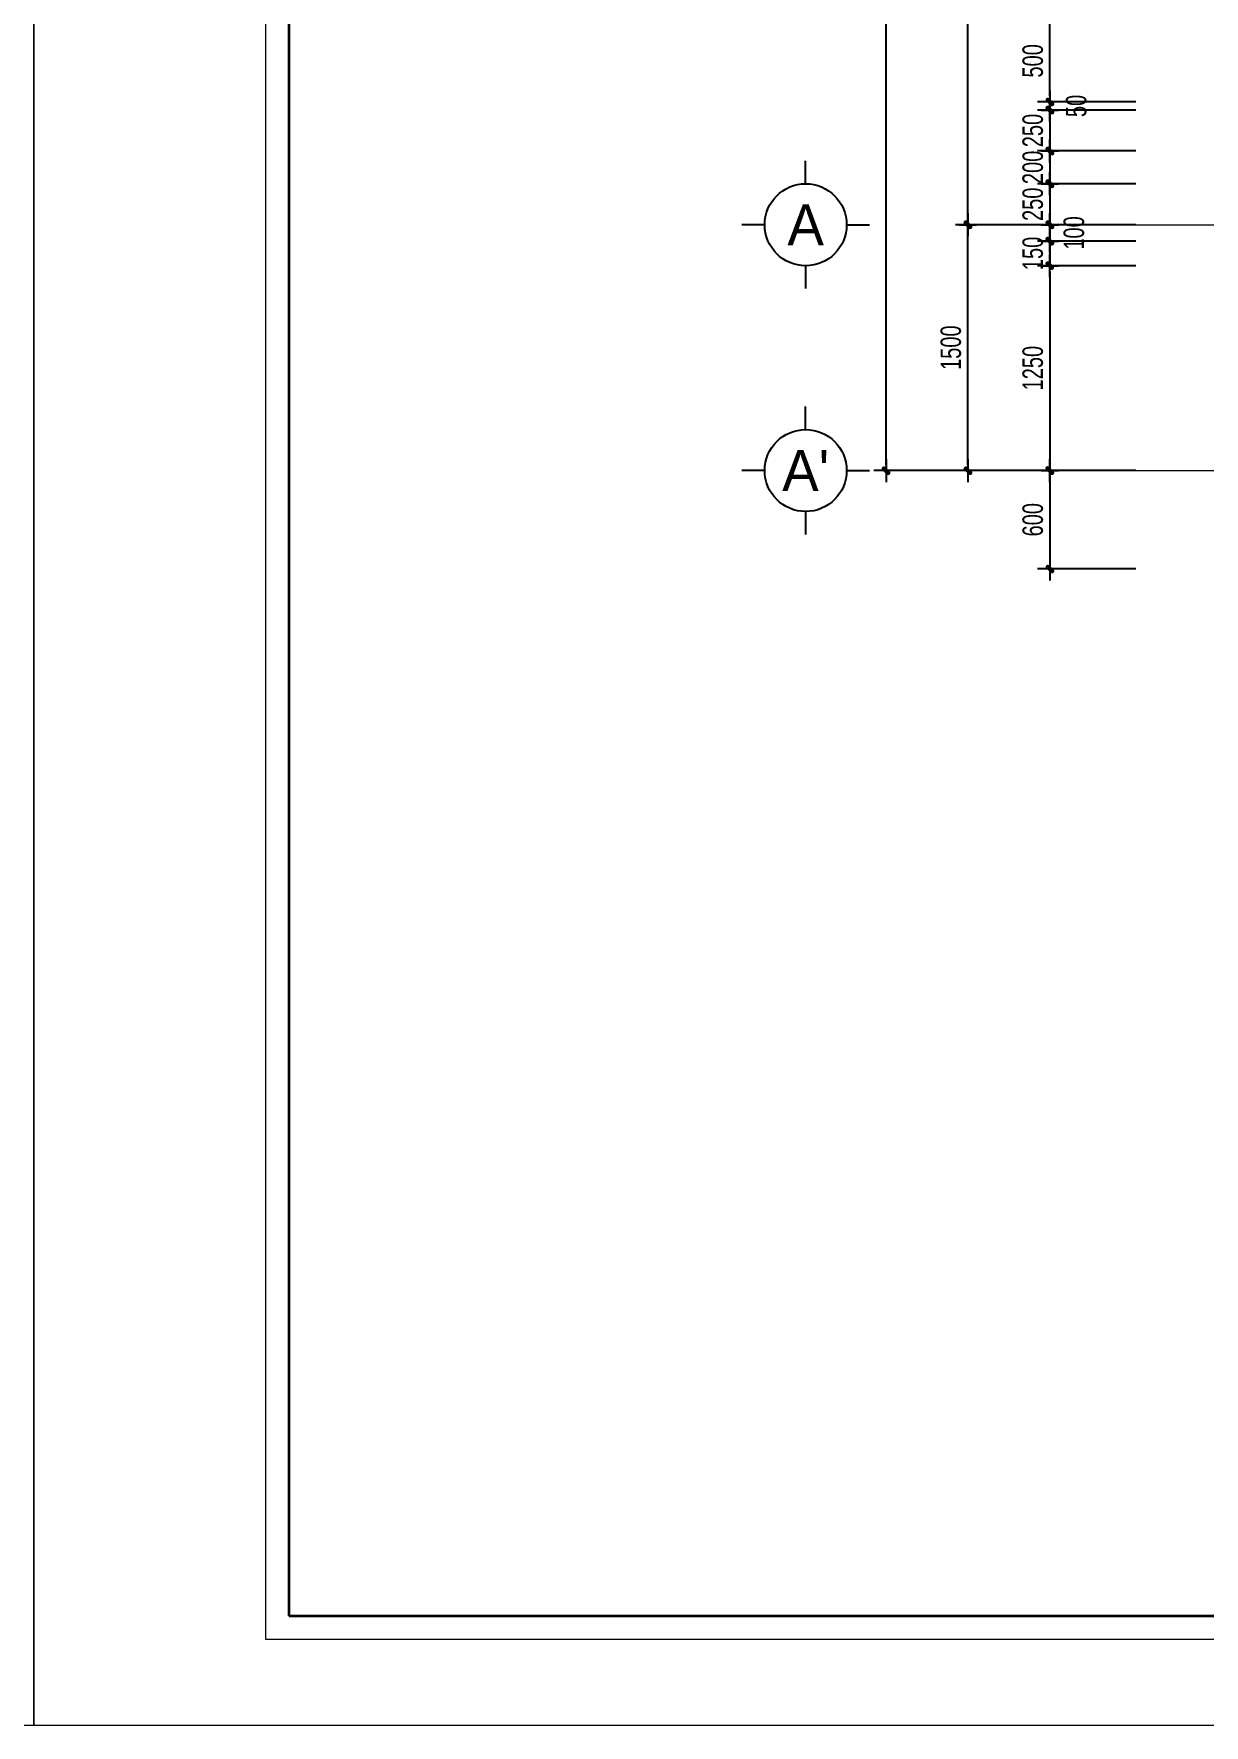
# Model space of a CAD drawing. Header units: inches. Extents: x 88947 to 296847, y 35049 to 161062.
# Drawn here: x 148347 to 155490, y 77053 to 87374 of the extents above; entities that cross this region are included whole.
import ezdxf
from ezdxf.enums import TextEntityAlignment as Align

# ---------------------------------------------------------------- set-up
doc = ezdxf.new("R2010")
doc.units = ezdxf.units.IN
doc.header["$MEASUREMENT"] = 0
doc.header["$PDMODE"] = 1
doc.linetypes.add('ACAD_ISO03W100', pattern=[30, 12, -18])
doc.linetypes.add('CENTER', pattern=[50.8, 31.75, -6.35, 6.35, -6.35])
for name, color, linetype, lineweight in [('A-Dims', 145, 'Continuous', 25), ('A-Text', 30, 'Continuous', 9), ('A-Wall', 2, 'Continuous', 35), ('DIM', 7, 'Continuous', 25), ('GHICHU', 40, 'Continuous', 18), ('KHUNG 2', 144, 'Continuous', 18), ('NETMANH', 192, 'Continuous', 18), ('TRUC', 252, 'ACAD_ISO03W100', 13)]:
    doc.layers.add(name, color=color, linetype=linetype, lineweight=lineweight)
doc.styles.add('FRANKO', font='VFRANKO.TTF')
doc.styles.add('VHELVEN', font='VHELVEN.TTF')
doc.styles.add('VNI-HELVE-CONDENSE', font='VNARIAL.TTF', dxfattribs={"width": 0.7})
doc.dimstyles.new('TAS-100', dxfattribs={"dimscale": 50, "dimtxt": 2.5, "dimasz": 0.7, "dimexe": 1.5, "dimexo": 1.5, "dimgap": 0.8, "dimtad": 1, "dimdec": 0, "dimzin": 3, "dimdsep": 46, "dimtxsty": 'VNI-HELVE-CONDENSE', "dimblk": 'TICK', "dimcen": 2.5, "dimclrt": 71, "dimazin": 2, "dimtfac": 0.75, "dimtdec": 0, "dimtix": 1, "dimtmove": 2, "dimatfit": 2, "dimldrblk": 'TICK123', "dimfxl": 1.5, "dimtolj": 1, "dimtzin": 0, "dimarcsym": 0})

# ---------------------------------------------------------------- blocks, each defined once
blk = doc.blocks.new('khung ten')
at = {"layer": 'A-Wall', "ltscale": 0.7}
blk.add_lwpolyline([(267204, -219099), (305804, -219099), (305804, -190799), (267204, -190799)], close=True, dxfattribs=at)
at = {"layer": 'KHUNG 2', "ltscale": 0.7}
blk.add_lwpolyline([(267004, -219299), (306004, -219299), (306004, -190599), (267004, -190599)], close=True, dxfattribs=at)
at = {"layer": 'NETMANH', "ltscale": 0.7}
blk.add_lwpolyline([(265004, -220042), (307004, -220042), (307004, -190342), (265004, -190342)], close=True, dxfattribs=at)
blk = doc.blocks.new('TICK')
at = {"layer": 'A-Dims', "color": 1}
for p, q in [((-2, 0), (2, 0)), ((0, 1.5), (0, -1.5))]:
    blk.add_line(p, q, dxfattribs=at)
at = {"layer": 'A-Dims', "color": 1, "const_width": 0.788}
blk.add_lwpolyline([(-0.33, -0.35), (0.38, 0.38)], dxfattribs=at)
at = {"layer": 'A-Dims', "color": 1, "const_width": 0.394}
for points in [[(0.24, 0.52, -0.414214), (0.52, 0.52, -1)], [(0.52, 0.52, -0.414214), (0.52, 0.24, -1)], [(-0.47, -0.21, 0.414214), (-0.47, -0.49, 1)], [(-0.47, -0.49, 0.414214), (-0.19, -0.49, 1)]]:
    blk.add_lwpolyline(points, format="xyb", dxfattribs=at)
blk = doc.blocks.new('*D245')
at = {"layer": 'Defpoints', "color": 0}
for p in [(154048, 86209), (155148, 86209), (155148, 84709)]:
    blk.add_point(p, dxfattribs=at)
at = {"layer": 'DIM', "color": 0, "lineweight": -2}
for p, q in [((155073, 86209), (153973, 86209)), ((154048, 84744), (154048, 86174)), ((155073, 84709), (153973, 84709))]:
    blk.add_line(p, q, dxfattribs=at)
at = {"layer": 'DIM', "color": 0, "lineweight": -2, "xscale": 35, "yscale": 35, "zscale": 35}
for p, rotation in [((154048, 86209), 90), ((154048, 84709), 270)]:
    blk.add_blockref('TICK', p, dxfattribs=dict(at, rotation=rotation))
at = {"layer": 'DIM', "color": 71, "insert": (153944, 85459), "char_height": 125, "attachment_point": 5, "rotation": 90, "style": 'VNI-HELVE-CONDENSE'}
blk.add_mtext('\\A1;1500', dxfattribs=at)
blk = doc.blocks.new('TICK123')
at = {"layer": 'A-Dims', "color": 1}
blk.add_lwpolyline([(0.05, 0, 0, 0.84, 0), (-2.11, 0, 8.4, 8.4, 0)], format="xyseb", dxfattribs=at)
blk = doc.blocks.new('*D246')
at = {"layer": 'Defpoints', "color": 0}
for p in [(154048, 91209), (155148, 91209), (155148, 86209)]:
    blk.add_point(p, dxfattribs=at)
at = {"layer": 'DIM', "color": 0, "lineweight": -2}
for p, q in [((155073, 91209), (153973, 91209)), ((154048, 86244), (154048, 91174)), ((155073, 86209), (153973, 86209))]:
    blk.add_line(p, q, dxfattribs=at)
at = {"layer": 'DIM', "color": 0, "lineweight": -2, "xscale": 35, "yscale": 35, "zscale": 35}
for p, rotation in [((154048, 91209), 90), ((154048, 86209), 270)]:
    blk.add_blockref('TICK', p, dxfattribs=dict(at, rotation=rotation))
at = {"layer": 'DIM', "color": 71, "insert": (153944, 88709), "char_height": 125, "attachment_point": 5, "rotation": 90, "style": 'VNI-HELVE-CONDENSE'}
blk.add_mtext('\\A1;5000', dxfattribs=at)
blk = doc.blocks.new('*D248')
at = {"layer": 'Defpoints', "color": 0}
for p in [(153548, 92709), (155148, 92709), (155148, 84709)]:
    blk.add_point(p, dxfattribs=at)
at = {"layer": 'DIM', "color": 0, "lineweight": -2}
for p, q in [((155073, 92709), (153473, 92709)), ((153548, 84744), (153548, 92674)), ((155073, 84709), (153473, 84709))]:
    blk.add_line(p, q, dxfattribs=at)
at = {"layer": 'DIM', "color": 0, "lineweight": -2, "xscale": 35, "yscale": 35, "zscale": 35}
for p, rotation in [((153548, 92709), 90), ((153548, 84709), 270)]:
    blk.add_blockref('TICK', p, dxfattribs=dict(at, rotation=rotation))
at = {"layer": 'DIM', "color": 71, "insert": (153444, 88709), "char_height": 125, "attachment_point": 5, "rotation": 90, "style": 'VNI-HELVE-CONDENSE'}
blk.add_mtext('\\A1;8000', dxfattribs=at)
blk = doc.blocks.new('*D254')
at = {"layer": 'Defpoints', "color": 0}
for p in [(154548, 86909), (155148, 86959), (155148, 86909)]:
    blk.add_point(p, dxfattribs=at)
at = {"layer": 'DIM', "color": 0, "lineweight": -2}
for p, q in [((154548, 86994), (154548, 87029)), ((155073, 86959), (154473, 86959)), ((155073, 86909), (154473, 86909)), ((154548, 86959), (154548, 86909)), ((154548, 86874), (154548, 86839))]:
    blk.add_line(p, q, dxfattribs=at)
at = {"layer": 'DIM', "color": 0, "lineweight": -2, "xscale": 35, "yscale": 35, "zscale": 35}
for p, rotation in [((154548, 86959), 270), ((154548, 86909), 90)]:
    blk.add_blockref('TICK', p, dxfattribs=dict(at, rotation=rotation))
at = {"layer": 'DIM', "color": 71, "insert": (154709, 86934), "char_height": 125, "attachment_point": 5, "rotation": 90, "style": 'VNI-HELVE-CONDENSE'}
blk.add_mtext('\\A1;50', dxfattribs=at)
blk = doc.blocks.new('*D255')
at = {"layer": 'Defpoints', "color": 0}
for p in [(155148, 86909), (154548, 86659), (155148, 86659)]:
    blk.add_point(p, dxfattribs=at)
at = {"layer": 'DIM', "color": 0, "lineweight": -2}
for p, q in [((155073, 86909), (154473, 86909)), ((154548, 86944), (154548, 86979)), ((154548, 86909), (154548, 86659)), ((155073, 86659), (154473, 86659)), ((154548, 86624), (154548, 86589))]:
    blk.add_line(p, q, dxfattribs=at)
at = {"layer": 'DIM', "color": 0, "lineweight": -2, "xscale": 35, "yscale": 35, "zscale": 35}
for p, rotation in [((154548, 86909), 270), ((154548, 86659), 90)]:
    blk.add_blockref('TICK', p, dxfattribs=dict(at, rotation=rotation))
at = {"layer": 'DIM', "color": 71, "insert": (154444, 86784), "char_height": 125, "attachment_point": 5, "rotation": 90, "style": 'VNI-HELVE-CONDENSE'}
blk.add_mtext('\\A1;250', dxfattribs=at)
blk = doc.blocks.new('*D256')
at = {"layer": 'Defpoints', "color": 0}
for p in [(155148, 86659), (154548, 86459), (155148, 86459)]:
    blk.add_point(p, dxfattribs=at)
at = {"layer": 'DIM', "color": 0, "lineweight": -2}
for p, q in [((154548, 86694), (154548, 86729)), ((155073, 86659), (154473, 86659)), ((154548, 86659), (154548, 86459)), ((155073, 86459), (154473, 86459)), ((154548, 86424), (154548, 86389))]:
    blk.add_line(p, q, dxfattribs=at)
at = {"layer": 'DIM', "color": 0, "lineweight": -2, "xscale": 35, "yscale": 35, "zscale": 35}
for p, rotation in [((154548, 86659), 270), ((154548, 86459), 90)]:
    blk.add_blockref('TICK', p, dxfattribs=dict(at, rotation=rotation))
at = {"layer": 'DIM', "color": 71, "insert": (154444, 86559), "char_height": 125, "attachment_point": 5, "rotation": 90, "style": 'VNI-HELVE-CONDENSE'}
blk.add_mtext('\\A1;200', dxfattribs=at)
blk = doc.blocks.new('*D257')
at = {"layer": 'Defpoints', "color": 0}
for p in [(155148, 86459), (154548, 86209), (155148, 86209)]:
    blk.add_point(p, dxfattribs=at)
at = {"layer": 'DIM', "color": 0, "lineweight": -2}
for p, q in [((154548, 86494), (154548, 86529)), ((155073, 86459), (154473, 86459)), ((154548, 86459), (154548, 86209)), ((155073, 86209), (154473, 86209)), ((154548, 86174), (154548, 86139))]:
    blk.add_line(p, q, dxfattribs=at)
at = {"layer": 'DIM', "color": 0, "lineweight": -2, "xscale": 35, "yscale": 35, "zscale": 35}
for p, rotation in [((154548, 86459), 270), ((154548, 86209), 90)]:
    blk.add_blockref('TICK', p, dxfattribs=dict(at, rotation=rotation))
at = {"layer": 'DIM', "color": 71, "insert": (154444, 86334), "char_height": 125, "attachment_point": 5, "rotation": 90, "style": 'VNI-HELVE-CONDENSE'}
blk.add_mtext('\\A1;250', dxfattribs=at)
blk = doc.blocks.new('*D258')
at = {"layer": 'Defpoints', "color": 0}
for p in [(155148, 86209), (154548, 86109), (155148, 86109)]:
    blk.add_point(p, dxfattribs=at)
at = {"layer": 'DIM', "color": 0, "lineweight": -2}
for p, q in [((155073, 86209), (154473, 86209)), ((154548, 86244), (154548, 86279)), ((154548, 86209), (154548, 86109)), ((155073, 86109), (154473, 86109)), ((154548, 86074), (154548, 86039))]:
    blk.add_line(p, q, dxfattribs=at)
at = {"layer": 'DIM', "color": 0, "lineweight": -2, "xscale": 35, "yscale": 35, "zscale": 35}
for p, rotation in [((154548, 86209), 270), ((154548, 86109), 90)]:
    blk.add_blockref('TICK', p, dxfattribs=dict(at, rotation=rotation))
at = {"layer": 'DIM', "color": 71, "insert": (154695, 86159), "char_height": 125, "attachment_point": 5, "rotation": 90, "style": 'VNI-HELVE-CONDENSE'}
blk.add_mtext('\\A1;100', dxfattribs=at)
blk = doc.blocks.new('*D259')
at = {"layer": 'Defpoints', "color": 0}
for p in [(155148, 86109), (154548, 85959), (155148, 85959)]:
    blk.add_point(p, dxfattribs=at)
at = {"layer": 'DIM', "color": 0, "lineweight": -2}
for p, q in [((154548, 86144), (154548, 86179)), ((155073, 86109), (154473, 86109)), ((154548, 86109), (154548, 85959)), ((155073, 85959), (154473, 85959)), ((154548, 85924), (154548, 85889))]:
    blk.add_line(p, q, dxfattribs=at)
at = {"layer": 'DIM', "color": 0, "lineweight": -2, "xscale": 35, "yscale": 35, "zscale": 35}
for p, rotation in [((154548, 86109), 270), ((154548, 85959), 90)]:
    blk.add_blockref('TICK', p, dxfattribs=dict(at, rotation=rotation))
at = {"layer": 'DIM', "color": 71, "insert": (154444, 86034), "char_height": 125, "attachment_point": 5, "rotation": 90, "style": 'VNI-HELVE-CONDENSE'}
blk.add_mtext('\\A1;150', dxfattribs=at)
blk = doc.blocks.new('*D260')
at = {"layer": 'Defpoints', "color": 0}
for p in [(155148, 85959), (154548, 84709), (155148, 84709)]:
    blk.add_point(p, dxfattribs=at)
at = {"layer": 'DIM', "color": 0, "lineweight": -2}
for p, q in [((155073, 85959), (154473, 85959)), ((154548, 85924), (154548, 84744)), ((155073, 84709), (154473, 84709))]:
    blk.add_line(p, q, dxfattribs=at)
at = {"layer": 'DIM', "color": 0, "lineweight": -2, "xscale": 35, "yscale": 35, "zscale": 35}
for p, rotation in [((154548, 85959), 90), ((154548, 84709), 270)]:
    blk.add_blockref('TICK', p, dxfattribs=dict(at, rotation=rotation))
at = {"layer": 'DIM', "color": 71, "insert": (154444, 85334), "char_height": 125, "attachment_point": 5, "rotation": 90, "style": 'VNI-HELVE-CONDENSE'}
blk.add_mtext('\\A1;1250', dxfattribs=at)
blk = doc.blocks.new('*D261')
at = {"layer": 'Defpoints', "color": 0}
for p in [(155148, 84709), (154548, 84109), (155148, 84109)]:
    blk.add_point(p, dxfattribs=at)
at = {"layer": 'DIM', "color": 0, "lineweight": -2}
for p, q in [((155073, 84709), (154473, 84709)), ((154548, 84674), (154548, 84144)), ((155073, 84109), (154473, 84109))]:
    blk.add_line(p, q, dxfattribs=at)
at = {"layer": 'DIM', "color": 0, "lineweight": -2, "xscale": 35, "yscale": 35, "zscale": 35}
for p, rotation in [((154548, 84709), 90), ((154548, 84109), 270)]:
    blk.add_blockref('TICK', p, dxfattribs=dict(at, rotation=rotation))
at = {"layer": 'DIM', "color": 71, "insert": (154444, 84409), "char_height": 125, "attachment_point": 5, "rotation": 90, "style": 'VNI-HELVE-CONDENSE'}
blk.add_mtext('\\A1;600', dxfattribs=at)
blk = doc.blocks.new('TRUCCOT')
for p, q in [((0, -140), (0, 0)), ((-250, -390), (-390, -390)), ((250, -390), (390, -390)), ((0, -640), (0, -780))]:
    blk.add_line(p, q)
blk.add_circle((0, -390), 250)
at = {"layer": 'GHICHU', "style": 'VHELVEN'}
blk.add_attdef('TRUC', text='', height=280, dxfattribs=at).set_placement((0, -390), align=Align.MIDDLE_CENTER)
blk = doc.blocks.new('*D271')
at = {"layer": 'Defpoints', "color": 0}
for p in [(154548, 87459), (155148, 87459), (155148, 86959)]:
    blk.add_point(p, dxfattribs=at)
at = {"layer": 'DIM', "color": 0, "lineweight": -2}
for p, q in [((155073, 87459), (154473, 87459)), ((154548, 86994), (154548, 87424)), ((155073, 86959), (154473, 86959))]:
    blk.add_line(p, q, dxfattribs=at)
at = {"layer": 'DIM', "color": 0, "lineweight": -2, "xscale": 35, "yscale": 35, "zscale": 35}
for p, rotation in [((154548, 87459), 90), ((154548, 86959), 270)]:
    blk.add_blockref('TICK', p, dxfattribs=dict(at, rotation=rotation))
at = {"layer": 'DIM', "color": 71, "insert": (154444, 87209), "char_height": 125, "attachment_point": 5, "rotation": 90, "style": 'VNI-HELVE-CONDENSE'}
blk.add_mtext('\\A1;500', dxfattribs=at)

msp = doc.modelspace()

# ---------------------------------------------------------------- linework, layer by layer
at = {"layer": 'TRUC', "linetype": 'CENTER', "ltscale": 20}
for points in [[(154047.7, 86209), (170447.7, 86209)], [(154047.7, 84709), (170447.7, 84709)]]:
    msp.add_lwpolyline(points, dxfattribs=at)

# ---------------------------------------------------------------- block references
at = {"layer": 'A-Text', "xscale": 0.7071428571362048, "yscale": 0.7071428573544836, "zscale": 0.7071428573664265}
for p in [(-68748.5, 232654.8), (-39048.5, 232654.8)]:
    msp.add_blockref('khung ten', p, dxfattribs=at)
at = {"layer": 'DIM'}
ref = msp.add_blockref('TRUCCOT', (153057.7, 86599), dxfattribs=at)
ref.add_attrib('TRUC', 'A', dxfattribs={"layer": 'GHICHU', "height": 250, "style": 'FRANKO'}).set_placement((153057.7, 86209), align=Align.MIDDLE_CENTER)
ref = msp.add_blockref('TRUCCOT', (153057.7, 85099), dxfattribs=at)
ref.add_attrib('TRUC', "A'", dxfattribs={"layer": 'GHICHU', "height": 250, "style": 'FRANKO'}).set_placement((153057.7, 84709), align=Align.MIDDLE_CENTER)

# ---------------------------------------------------------------- dimensions: what is measured, and where the dimension line sits
for base, p1, p2, picture, middle in [((153547.7, 92709), (155147.7, 84709), (155147.7, 92709), '*D248', (153444, 88709)), ((154047.7, 91209), (155147.7, 86209), (155147.7, 91209), '*D246', (153944, 88709)), ((154547.7, 87459), (155147.7, 86959), (155147.7, 87459), '*D271', (154444, 87209)), ((154547.7, 86659), (155147.7, 86909), (155147.7, 86659), '*D255', (154444, 86784)), ((154547.7, 86459), (155147.7, 86659), (155147.7, 86459), '*D256', (154444, 86559)), ((154547.7, 86209), (155147.7, 86459), (155147.7, 86209), '*D257', (154444, 86334)), ((154047.7, 86209), (155147.7, 84709), (155147.7, 86209), '*D245', (153944, 85459)), ((154547.7, 85959), (155147.7, 86109), (155147.7, 85959), '*D259', (154444, 86034)), ((154547.7, 84709), (155147.7, 85959), (155147.7, 84709), '*D260', (154444, 85334)), ((154547.7, 84109), (155147.7, 84709), (155147.7, 84109), '*D261', (154444, 84409))]:
    dim = msp.add_linear_dim(base=base, p1=p1, p2=p2, angle=90, dimstyle='TAS-100', dxfattribs=at)
    dim.commit()
    dim.dimension.update_dxf_attribs({"geometry": picture, "text_midpoint": middle})
for base, p1, p2, picture, middle in [((154547.7, 86909), (155147.7, 86959), (155147.7, 86909), '*D254', (154709.2, 86934)), ((154547.7, 86109), (155147.7, 86209), (155147.7, 86109), '*D258', (154694.7, 86159))]:
    dim = msp.add_linear_dim(base=base, p1=p1, p2=p2, angle=90, dimstyle='TAS-100', dxfattribs=at)
    dim.commit()
    dim.dimension.update_dxf_attribs({"geometry": picture, "text_midpoint": middle, "dimtype": 160})

doc.saveas('drawing.dxf')
